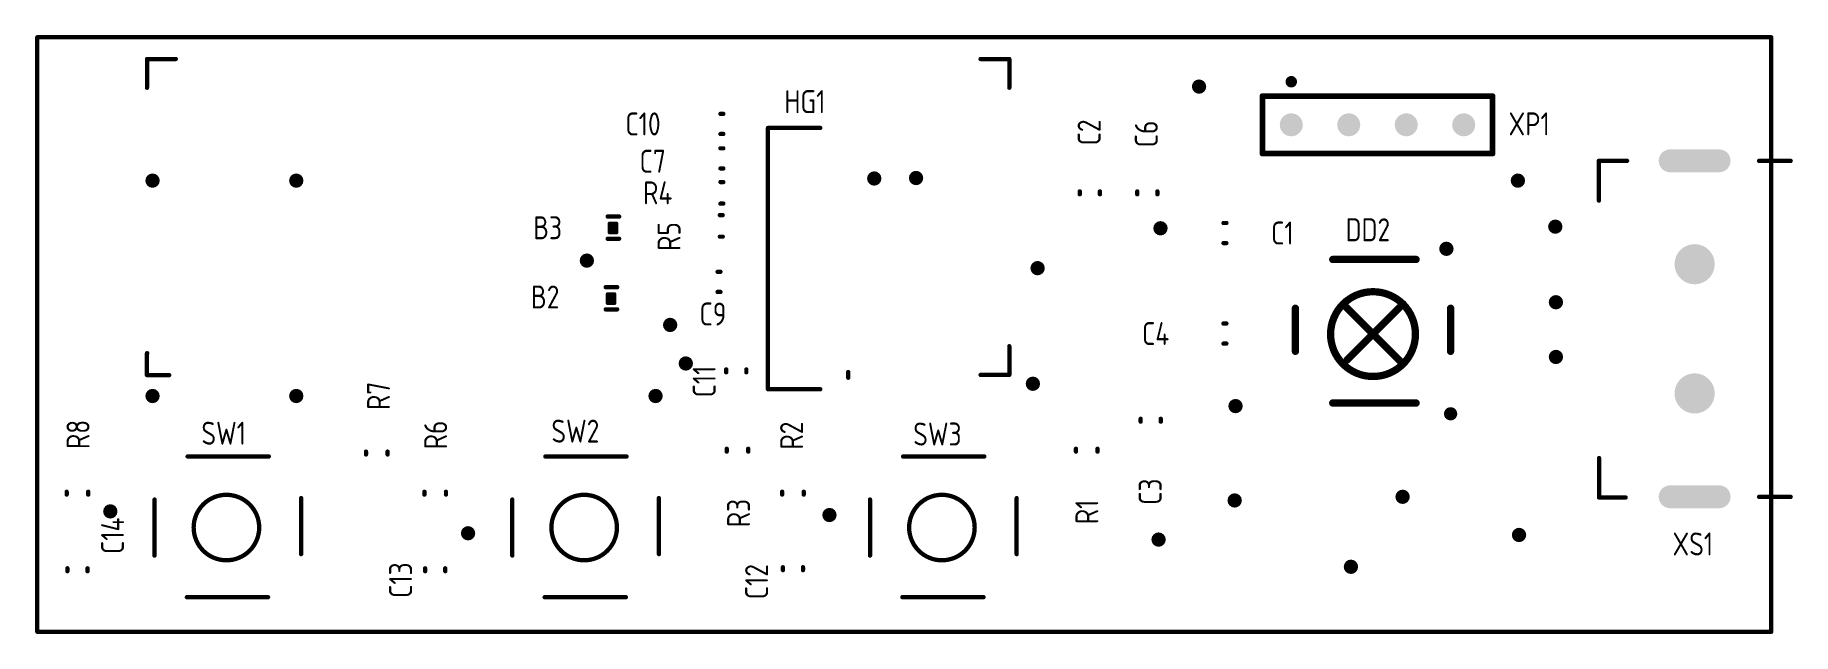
# Model space of a CAD drawing. Header units: millimetres. Extents: x -4.9 to 56.3, y -11.3 to 9.6.
import ezdxf

# ---------------------------------------------------------------- set-up
doc = ezdxf.new("R2010")
doc.units = ezdxf.units.MM
for name, color, linetype in [('Mechanical3', 76, 'Continuous'), ('PadHoleLayer', 156, 'Continuous'), ('TopOverlay', 2, 'Continuous'), ('ViaHoleLayer', 16, 'Continuous')]:
    doc.layers.add(name, color=color, linetype=linetype)
doc.styles.add('GOST type A', font='', dxfattribs={"height": 0.2})
doc.styles.get('GOST type A').set_extended_font_data('GOST type A')

msp = doc.modelspace()

# ---------------------------------------------------------------- hatches: boundary and pattern name
at = {"layer": 'PadHoleLayer'}
h = msp.add_hatch(color=156, dxfattribs=at)
edge = h.paths.add_edge_path()
edge.add_arc((38.808, 6.469), 0.4, 0, 360)
h = msp.add_hatch(color=156, dxfattribs=at)
edge = h.paths.add_edge_path()
edge.add_arc((40.808, 6.469), 0.4, 0, 360)
h = msp.add_hatch(color=156, dxfattribs=at)
edge = h.paths.add_edge_path()
edge.add_arc((42.808, 6.469), 0.4, 0, 360)
h = msp.add_hatch(color=156, dxfattribs=at)
edge = h.paths.add_edge_path()
edge.add_arc((44.808, 6.469), 0.4, 0, 360)
h = msp.add_hatch(color=156, dxfattribs=at)
edge = h.paths.add_edge_path()
edge.add_arc((51.991, 5.215), 0.4, 90, 270)
edge.add_line((51.991, 4.815), (53.691, 4.815))
edge.add_arc((53.691, 5.215), 0.4, 270, 450)
edge.add_line((53.691, 5.615), (51.991, 5.615))
h = msp.add_hatch(color=156, dxfattribs=at)
edge = h.paths.add_edge_path()
edge.add_arc((52.841, 1.615), 0.7, 0, 360)
h = msp.add_hatch(color=156, dxfattribs=at)
edge = h.paths.add_edge_path()
edge.add_arc((52.841, -2.885), 0.7, 0, 360)
h = msp.add_hatch(color=156, dxfattribs=at)
edge = h.paths.add_edge_path()
edge.add_arc((51.991, -6.485), 0.4, 90, 270)
edge.add_line((51.991, -6.885), (53.691, -6.885))
edge.add_arc((53.691, -6.485), 0.4, 270, 450)
edge.add_line((53.691, -6.085), (51.991, -6.085))
at = {"layer": 'ViaHoleLayer'}
h = msp.add_hatch(color=16, dxfattribs=at)
edge = h.paths.add_edge_path()
edge.add_arc((35.6, 7.8), 0.25, 0, 360)
h = msp.add_hatch(color=16, dxfattribs=at)
edge = h.paths.add_edge_path()
edge.add_arc((-0.808, 4.525), 0.25, 0, 360)
h = msp.add_hatch(color=16, dxfattribs=at)
edge = h.paths.add_edge_path()
edge.add_arc((4.192, 4.525), 0.25, 0, 360)
h = msp.add_hatch(color=16, dxfattribs=at)
edge = h.paths.add_edge_path()
edge.add_arc((24.3, 4.6), 0.25, 0, 360)
h = msp.add_hatch(color=16, dxfattribs=at)
edge = h.paths.add_edge_path()
edge.add_arc((25.755, 4.616), 0.25, 0, 360)
h = msp.add_hatch(color=16, dxfattribs=at)
edge = h.paths.add_edge_path()
edge.add_arc((46.692, 4.525), 0.25, 0, 360)
h = msp.add_hatch(color=16, dxfattribs=at)
edge = h.paths.add_edge_path()
edge.add_arc((34.258, 2.866), 0.25, 0, 360)
h = msp.add_hatch(color=16, dxfattribs=at)
edge = h.paths.add_edge_path()
edge.add_arc((47.994, 2.922), 0.25, 0, 360)
h = msp.add_hatch(color=16, dxfattribs=at)
edge = h.paths.add_edge_path()
edge.add_arc((14.302, 1.74), 0.25, 0, 360)
h = msp.add_hatch(color=16, dxfattribs=at)
edge = h.paths.add_edge_path()
edge.add_arc((44.205, 2.151), 0.25, 0, 360)
h = msp.add_hatch(color=16, dxfattribs=at)
edge = h.paths.add_edge_path()
edge.add_arc((29.983, 1.477), 0.25, 0, 360)
h = msp.add_hatch(color=16, dxfattribs=at)
edge = h.paths.add_edge_path()
edge.add_arc((48.015, 0.29), 0.25, 0, 360)
h = msp.add_hatch(color=16, dxfattribs=at)
edge = h.paths.add_edge_path()
edge.add_arc((17.2, -0.5), 0.25, 0, 360)
h = msp.add_hatch(color=16, dxfattribs=at)
edge = h.paths.add_edge_path()
edge.add_arc((17.744, -1.842), 0.25, 0, 360)
h = msp.add_hatch(color=16, dxfattribs=at)
edge = h.paths.add_edge_path()
edge.add_arc((48.015, -1.615), 0.25, 0, 360)
h = msp.add_hatch(color=16, dxfattribs=at)
edge = h.paths.add_edge_path()
edge.add_arc((29.819, -2.548), 0.25, 0, 360)
h = msp.add_hatch(color=16, dxfattribs=at)
edge = h.paths.add_edge_path()
edge.add_arc((-0.808, -2.975), 0.25, 0, 360)
h = msp.add_hatch(color=16, dxfattribs=at)
edge = h.paths.add_edge_path()
edge.add_arc((4.192, -2.975), 0.25, 0, 360)
h = msp.add_hatch(color=16, dxfattribs=at)
edge = h.paths.add_edge_path()
edge.add_arc((16.692, -2.975), 0.25, 0, 360)
h = msp.add_hatch(color=16, dxfattribs=at)
edge = h.paths.add_edge_path()
edge.add_arc((36.869, -3.326), 0.25, 0, 360)
h = msp.add_hatch(color=16, dxfattribs=at)
edge = h.paths.add_edge_path()
edge.add_arc((36.839, -6.612), 0.25, 0, 360)
h = msp.add_hatch(color=16, dxfattribs=at)
edge = h.paths.add_edge_path()
edge.add_arc((42.681, -6.485), 0.25, 0, 360)
h = msp.add_hatch(color=16, dxfattribs=at)
edge = h.paths.add_edge_path()
edge.add_arc((-2.277, -6.993), 0.25, 0, 360)
h = msp.add_hatch(color=16, dxfattribs=at)
edge = h.paths.add_edge_path()
edge.add_arc((22.742, -7.12), 0.25, 0, 360)
h = msp.add_hatch(color=16, dxfattribs=at)
edge = h.paths.add_edge_path()
edge.add_arc((10.169, -7.755), 0.25, 0, 360)
h = msp.add_hatch(color=16, dxfattribs=at)
edge = h.paths.add_edge_path()
edge.add_arc((34.192, -7.975), 0.25, 0, 360)
h = msp.add_hatch(color=16, dxfattribs=at)
edge = h.paths.add_edge_path()
edge.add_arc((46.732, -7.814), 0.25, 0, 360)
h = msp.add_hatch(color=16, dxfattribs=at)
edge = h.paths.add_edge_path()
edge.add_arc((40.883, -8.922), 0.25, 0, 360)

# ---------------------------------------------------------------- linework, layer by layer
at = {"layer": 'Mechanical3', "const_width": 0.15}
for points in [[(-4.817, 9.517), (55.508, 9.517)], [(-4.817, -11.184), (-4.817, 9.517)], [(55.508, -11.184), (55.508, 9.517)], [(-4.817, -11.184), (55.508, -11.184)]]:
    msp.add_lwpolyline(points, dxfattribs=at)
at = {"layer": 'Mechanical3', "const_width": 0.075}
for points in [[(-4.855, 9.517, 1), (-4.78, 9.517, 1)], [(-4.855, 9.517, 1), (-4.78, 9.517, 1)], [(55.47, 9.517, 1), (55.545, 9.517, 1)], [(55.47, 9.517, 1), (55.545, 9.517, 1)], [(-4.855, -11.184, 1), (-4.78, -11.184, 1)], [(-4.855, -11.184, 1), (-4.78, -11.184, 1)], [(55.47, -11.184, 1), (55.545, -11.184, 1)], [(55.47, -11.184, 1), (55.545, -11.184, 1)]]:
    msp.add_lwpolyline(points, format="xyb", close=True, dxfattribs=at)
at = {"layer": 'TopOverlay'}
for points, const_width in [([(-1, 8.76), (0, 8.76)], 0.15), ([(-1, 7.76), (-1, 8.76)], 0.15), ([(28, 8.76), (29, 8.76)], 0.15), ([(29, 7.76), (29, 8.76)], 0.15), ([(37.808, 7.469), (45.808, 7.469)], 0.2), ([(37.808, 5.469), (37.808, 7.469)], 0.2), ([(45.808, 5.469), (45.808, 7.469)], 0.2), ([(18.95, 6.85), (19.05, 6.85)], 0.15), ([(18.95, 6.15), (19.05, 6.15)], 0.15), ([(20.603, -2.74), (20.603, 6.36)], 0.15), ([(20.603, 6.36), (22.424, 6.36)], 0.15), ([(18.95, 5.65), (19.05, 5.65)], 0.15), ([(37.808, 5.469), (45.808, 5.469)], 0.2), ([(18.95, 4.95), (19.05, 4.95)], 0.15), ([(49.508, 5.215), (50.491, 5.215)], 0.15), ([(49.508, 3.83), (49.508, 5.215)], 0.15), ([(55.083, 5.213), (56.183, 5.213)], 0.15), ([(18.95, 4.475), (19.05, 4.475)], 0.15), ([(18.95, 3.725), (19.05, 3.725)], 0.15), ([(31.45, 4.05), (31.45, 4.15)], 0.15), ([(32.15, 4.05), (32.15, 4.15)], 0.15), ([(33.45, 4.05), (33.45, 4.15)], 0.15), ([(34.15, 4.05), (34.15, 4.15)], 0.15), ([(15.025, 3.275), (15.425, 3.275)], 0.15), ([(15.1, 2.725), (15.1, 3.025)], 0.15), ([(15.125, 3.025), (15.225, 2.8)], 0.15), ([(15.125, 3.025), (15.325, 3.025)], 0.15), ([(15.325, 2.725), (15.325, 3.025)], 0.15), ([(18.928, 3.324), (19.028, 3.324)], 0.15), ([(36.45, 3.05), (36.55, 3.05)], 0.15), ([(15.025, 2.5), (15.425, 2.5)], 0.15), ([(15.1, 2.725), (15.325, 2.725)], 0.15), ([(15.225, 2.75), (15.225, 2.925)], 0.15), ([(15.225, 2.8), (15.225, 2.925)], 0.15), ([(18.928, 2.574), (19.028, 2.574)], 0.15), ([(36.45, 2.35), (36.55, 2.35)], 0.15), ([(40.252, 1.781), (43.152, 1.781)], 0.254), ([(18.85, 1.35), (18.95, 1.35)], 0.15), ([(14.957, 0.816), (15.357, 0.816)], 0.15), ([(15.032, 0.266), (15.032, 0.566)], 0.15), ([(15.057, 0.566), (15.157, 0.341)], 0.15), ([(15.057, 0.566), (15.257, 0.566)], 0.15), ([(15.257, 0.266), (15.257, 0.566)], 0.15), ([(18.85, 0.65), (18.95, 0.65)], 0.15), ([(14.957, 0.041), (15.357, 0.041)], 0.15), ([(15.032, 0.266), (15.257, 0.266)], 0.15), ([(15.157, 0.291), (15.157, 0.466)], 0.15), ([(15.157, 0.341), (15.157, 0.466)], 0.15), ([(38.952, -1.419), (38.952, 0.081)], 0.254), ([(40.702, 0.131), (42.652, -1.819)], 0.254), ([(40.752, -1.719), (42.702, 0.231)], 0.254), ([(44.352, -1.419), (44.352, 0.081)], 0.254), ([(36.45, -0.45), (36.55, -0.45)], 0.15), ([(29, -2.24), (29, -1.24)], 0.15), ([(36.45, -1.15), (36.55, -1.15)], 0.15), ([(-1.002, -2.248), (-1.002, -1.486)], 0.15), ([(-1.002, -1.486), (-0.991, -1.486)], 0.15), ([(-1.002, -2.248), (-0.229, -2.248)], 0.15), ([(19.15, -2.15), (19.15, -2.05)], 0.15), ([(19.85, -2.15), (19.85, -2.05)], 0.15), ([(23.394, -2.34), (23.394, -2.14)], 0.15), ([(28, -2.24), (29, -2.24)], 0.15), ([(20.603, -2.74), (22.424, -2.74)], 0.15), ([(40.252, -3.219), (43.152, -3.219)], 0.254), ([(33.568, -3.868), (33.568, -3.768)], 0.15), ([(34.268, -3.868), (34.268, -3.768)], 0.15), ([(6.619, -5.011), (6.619, -4.911)], 0.15), ([(7.369, -5.011), (7.369, -4.911)], 0.15), ([(19.167, -4.911), (19.167, -4.811)], 0.15), ([(19.917, -4.911), (19.917, -4.811)], 0.15), ([(31.318, -4.911), (31.318, -4.811)], 0.15), ([(32.068, -4.911), (32.068, -4.811)], 0.15), ([(0.412, -5.081), (3.237, -5.081)], 0.15), ([(12.858, -5.081), (15.683, -5.081)], 0.15), ([(25.304, -5.081), (28.129, -5.081)], 0.15), ([(49.516, -6.51), (49.516, -5.135)], 0.15), ([(-3.795, -6.408), (-3.795, -6.308)], 0.15), ([(-3.045, -6.408), (-3.045, -6.308)], 0.15), ([(-0.738, -8.531), (-0.738, -6.581)], 0.15), ([(4.362, -8.481), (4.362, -6.531)], 0.15), ([(8.651, -6.408), (8.651, -6.308)], 0.15), ([(9.401, -6.408), (9.401, -6.308)], 0.15), ([(11.708, -8.531), (11.708, -6.581)], 0.15), ([(16.808, -8.481), (16.808, -6.531)], 0.15), ([(21.097, -6.408), (21.097, -6.308)], 0.15), ([(21.847, -6.408), (21.847, -6.308)], 0.15), ([(24.154, -8.531), (24.154, -6.581)], 0.15), ([(29.254, -8.481), (29.254, -6.531)], 0.15), ([(49.516, -6.51), (50.441, -6.51)], 0.15), ([(55.083, -6.487), (56.183, -6.487)], 0.15), ([(-3.77, -9.075), (-3.77, -8.975)], 0.15), ([(-3.07, -9.075), (-3.07, -8.975)], 0.15), ([(8.676, -9.075), (8.676, -8.975)], 0.15), ([(9.376, -9.075), (9.376, -8.975)], 0.15), ([(21.122, -9.038), (21.122, -8.938)], 0.15), ([(21.822, -9.038), (21.822, -8.938)], 0.15), ([(0.387, -9.981), (3.212, -9.981)], 0.15), ([(12.833, -9.981), (15.658, -9.981)], 0.15), ([(25.279, -9.981), (28.104, -9.981)], 0.15)]:
    msp.add_lwpolyline(points, dxfattribs=dict(at, const_width=const_width))
for points, const_width in [([(-1.038, 8.76, 1), (-0.963, 8.76, 1)], 0.075), ([(-1.038, 8.76, 1), (-0.963, 8.76, 1)], 0.075), ([(-0.038, 8.76, 1), (0.037, 8.76, 1)], 0.075), ([(27.962, 8.76, 1), (28.037, 8.76, 1)], 0.075), ([(28.962, 8.76, 1), (29.037, 8.76, 1)], 0.075), ([(28.962, 8.76, 1), (29.037, 8.76, 1)], 0.075), ([(38.908, 7.969, 1), (38.708, 7.969, 1)], 0.2), ([(38.658, 7.969, 1), (38.758, 7.969, 1)], 0.1), ([(38.858, 7.969, 1), (38.958, 7.969, 1)], 0.1), ([(-1.038, 7.76, 1), (-0.963, 7.76, 1)], 0.075), ([(28.962, 7.76, 1), (29.037, 7.76, 1)], 0.075), ([(37.758, 7.469, 1), (37.858, 7.469, 1)], 0.1), ([(37.758, 7.469, 1), (37.858, 7.469, 1)], 0.1), ([(45.758, 7.469, 1), (45.858, 7.469, 1)], 0.1), ([(45.758, 7.469, 1), (45.858, 7.469, 1)], 0.1), ([(18.912, 6.85, 1), (18.987, 6.85, 1)], 0.075), ([(19.012, 6.85, 1), (19.087, 6.85, 1)], 0.075), ([(18.912, 6.15, 1), (18.987, 6.15, 1)], 0.075), ([(19.012, 6.15, 1), (19.087, 6.15, 1)], 0.075), ([(20.565, 6.36, 1), (20.64, 6.36, 1)], 0.075), ([(20.565, 6.36, 1), (20.64, 6.36, 1)], 0.075), ([(22.386, 6.36, 1), (22.461, 6.36, 1)], 0.075), ([(18.912, 5.65, 1), (18.987, 5.65, 1)], 0.075), ([(19.012, 5.65, 1), (19.087, 5.65, 1)], 0.075), ([(37.758, 5.469, 1), (37.858, 5.469, 1)], 0.1), ([(37.758, 5.469, 1), (37.858, 5.469, 1)], 0.1), ([(45.758, 5.469, 1), (45.858, 5.469, 1)], 0.1), ([(45.758, 5.469, 1), (45.858, 5.469, 1)], 0.1), ([(18.912, 4.95, 1), (18.987, 4.95, 1)], 0.075), ([(19.012, 4.95, 1), (19.087, 4.95, 1)], 0.075), ([(49.471, 5.215, 1), (49.546, 5.215, 1)], 0.075), ([(49.471, 5.215, 1), (49.546, 5.215, 1)], 0.075), ([(50.453, 5.215, 1), (50.528, 5.215, 1)], 0.075), ([(55.045, 5.213, 1), (55.12, 5.213, 1)], 0.075), ([(56.145, 5.213, 1), (56.22, 5.213, 1)], 0.075), ([(18.912, 4.475, 1), (18.987, 4.475, 1)], 0.075), ([(19.012, 4.475, 1), (19.087, 4.475, 1)], 0.075), ([(18.912, 3.725, 1), (18.987, 3.725, 1)], 0.075), ([(19.012, 3.725, 1), (19.087, 3.725, 1)], 0.075), ([(31.413, 4.15, 1), (31.488, 4.15, 1)], 0.075), ([(31.413, 4.05, 1), (31.488, 4.05, 1)], 0.075), ([(32.112, 4.15, 1), (32.187, 4.15, 1)], 0.075), ([(32.112, 4.05, 1), (32.187, 4.05, 1)], 0.075), ([(33.413, 4.15, 1), (33.488, 4.15, 1)], 0.075), ([(33.413, 4.05, 1), (33.488, 4.05, 1)], 0.075), ([(34.112, 4.15, 1), (34.188, 4.15, 1)], 0.075), ([(34.112, 4.05, 1), (34.188, 4.05, 1)], 0.075), ([(49.471, 3.83, 1), (49.546, 3.83, 1)], 0.075), ([(14.988, 3.275, 1), (15.062, 3.275, 1)], 0.075), ([(15.062, 3.025, 1), (15.138, 3.025, 1)], 0.075), ([(15.088, 3.025, 1), (15.163, 3.025, 1)], 0.075), ([(15.088, 3.025, 1), (15.163, 3.025, 1)], 0.075), ([(15.288, 3.025, 1), (15.363, 3.025, 1)], 0.075), ([(15.288, 3.025, 1), (15.363, 3.025, 1)], 0.075), ([(15.387, 3.275, 1), (15.462, 3.275, 1)], 0.075), ([(18.89, 3.324, 1), (18.965, 3.324, 1)], 0.075), ([(18.99, 3.324, 1), (19.065, 3.324, 1)], 0.075), ([(36.413, 3.05, 1), (36.488, 3.05, 1)], 0.075), ([(36.513, 3.05, 1), (36.588, 3.05, 1)], 0.075), ([(14.988, 2.5, 1), (15.062, 2.5, 1)], 0.075), ([(15.062, 2.725, 1), (15.138, 2.725, 1)], 0.075), ([(15.062, 2.725, 1), (15.138, 2.725, 1)], 0.075), ([(15.188, 2.925, 1), (15.263, 2.925, 1)], 0.075), ([(15.188, 2.925, 1), (15.263, 2.925, 1)], 0.075), ([(15.188, 2.8, 1), (15.263, 2.8, 1)], 0.075), ([(15.188, 2.8, 1), (15.263, 2.8, 1)], 0.075), ([(15.188, 2.75, 1), (15.263, 2.75, 1)], 0.075), ([(15.288, 2.725, 1), (15.363, 2.725, 1)], 0.075), ([(15.288, 2.725, 1), (15.363, 2.725, 1)], 0.075), ([(15.387, 2.5, 1), (15.462, 2.5, 1)], 0.075), ([(18.89, 2.574, 1), (18.965, 2.574, 1)], 0.075), ([(18.99, 2.574, 1), (19.065, 2.574, 1)], 0.075), ([(36.413, 2.35, 1), (36.488, 2.35, 1)], 0.075), ([(36.513, 2.35, 1), (36.588, 2.35, 1)], 0.075), ([(40.188, 1.781, 1), (40.315, 1.781, 1)], 0.127), ([(43.088, 1.781, 1), (43.215, 1.781, 1)], 0.127), ([(18.812, 1.35, 1), (18.888, 1.35, 1)], 0.075), ([(18.912, 1.35, 1), (18.987, 1.35, 1)], 0.075), ([(14.92, 0.816, 1), (14.995, 0.816, 1)], 0.075), ([(14.995, 0.566, 1), (15.07, 0.566, 1)], 0.075), ([(15.02, 0.566, 1), (15.095, 0.566, 1)], 0.075), ([(15.02, 0.566, 1), (15.095, 0.566, 1)], 0.075), ([(15.22, 0.566, 1), (15.295, 0.566, 1)], 0.075), ([(15.22, 0.566, 1), (15.295, 0.566, 1)], 0.075), ([(15.32, 0.816, 1), (15.395, 0.816, 1)], 0.075), ([(18.812, 0.65, 1), (18.888, 0.65, 1)], 0.075), ([(18.912, 0.65, 1), (18.987, 0.65, 1)], 0.075), ([(43.128, -0.819, 1), (40.176, -0.819, 1)], 0.254), ([(14.92, 0.041, 1), (14.995, 0.041, 1)], 0.075), ([(14.995, 0.266, 1), (15.07, 0.266, 1)], 0.075), ([(14.995, 0.266, 1), (15.07, 0.266, 1)], 0.075), ([(15.12, 0.466, 1), (15.195, 0.466, 1)], 0.075), ([(15.12, 0.466, 1), (15.195, 0.466, 1)], 0.075), ([(15.12, 0.341, 1), (15.195, 0.341, 1)], 0.075), ([(15.12, 0.341, 1), (15.195, 0.341, 1)], 0.075), ([(15.12, 0.291, 1), (15.195, 0.291, 1)], 0.075), ([(15.22, 0.266, 1), (15.295, 0.266, 1)], 0.075), ([(15.22, 0.266, 1), (15.295, 0.266, 1)], 0.075), ([(15.32, 0.041, 1), (15.395, 0.041, 1)], 0.075), ([(38.888, 0.081, 1), (39.015, 0.081, 1)], 0.127), ([(40.638, 0.131, 1), (40.765, 0.131, 1)], 0.127), ([(42.638, 0.231, 1), (42.765, 0.231, 1)], 0.127), ([(44.288, 0.081, 1), (44.415, 0.081, 1)], 0.127), ([(36.413, -0.45, 1), (36.488, -0.45, 1)], 0.075), ([(36.513, -0.45, 1), (36.588, -0.45, 1)], 0.075), ([(28.962, -1.24, 1), (29.037, -1.24, 1)], 0.075), ([(36.413, -1.15, 1), (36.488, -1.15, 1)], 0.075), ([(36.513, -1.15, 1), (36.588, -1.15, 1)], 0.075), ([(40.112, -0.819, 1), (40.239, -0.819, 1)], 0.127), ([(43.065, -0.819, 1), (43.192, -0.819, 1)], 0.127), ([(-1.04, -1.486, 1), (-0.965, -1.486, 1)], 0.075), ([(-1.04, -1.486, 1), (-0.965, -1.486, 1)], 0.075), ([(-1.029, -1.486, 1), (-0.954, -1.486, 1)], 0.075), ([(38.888, -1.419, 1), (39.015, -1.419, 1)], 0.127), ([(40.688, -1.719, 1), (40.815, -1.719, 1)], 0.127), ([(42.588, -1.819, 1), (42.715, -1.819, 1)], 0.127), ([(44.288, -1.419, 1), (44.415, -1.419, 1)], 0.127), ([(-1.04, -2.248, 1), (-0.965, -2.248, 1)], 0.075), ([(-1.04, -2.248, 1), (-0.965, -2.248, 1)], 0.075), ([(-0.267, -2.248, 1), (-0.192, -2.248, 1)], 0.075), ([(19.112, -2.05, 1), (19.188, -2.05, 1)], 0.075), ([(19.112, -2.15, 1), (19.188, -2.15, 1)], 0.075), ([(19.812, -2.05, 1), (19.887, -2.05, 1)], 0.075), ([(19.812, -2.15, 1), (19.887, -2.15, 1)], 0.075), ([(23.356, -2.14, 1), (23.431, -2.14, 1)], 0.075), ([(23.356, -2.34, 1), (23.431, -2.34, 1)], 0.075), ([(27.962, -2.24, 1), (28.037, -2.24, 1)], 0.075), ([(28.962, -2.24, 1), (29.037, -2.24, 1)], 0.075), ([(28.962, -2.24, 1), (29.037, -2.24, 1)], 0.075), ([(20.565, -2.74, 1), (20.64, -2.74, 1)], 0.075), ([(20.565, -2.74, 1), (20.64, -2.74, 1)], 0.075), ([(22.386, -2.74, 1), (22.461, -2.74, 1)], 0.075), ([(40.188, -3.219, 1), (40.315, -3.219, 1)], 0.127), ([(43.088, -3.219, 1), (43.215, -3.219, 1)], 0.127), ([(44.455, -3.594, 1), (44.249, -3.594, 1)], 0.254), ([(44.185, -3.594, 1), (44.312, -3.594, 1)], 0.127), ([(44.392, -3.594, 1), (44.519, -3.594, 1)], 0.127), ([(33.53, -3.768, 1), (33.605, -3.768, 1)], 0.075), ([(33.53, -3.868, 1), (33.605, -3.868, 1)], 0.075), ([(34.23, -3.768, 1), (34.305, -3.768, 1)], 0.075), ([(34.23, -3.868, 1), (34.305, -3.868, 1)], 0.075), ([(6.581, -4.911, 1), (6.656, -4.911, 1)], 0.075), ([(7.331, -4.911, 1), (7.406, -4.911, 1)], 0.075), ([(19.129, -4.811, 1), (19.204, -4.811, 1)], 0.075), ([(19.129, -4.911, 1), (19.204, -4.911, 1)], 0.075), ([(19.879, -4.811, 1), (19.954, -4.811, 1)], 0.075), ([(19.879, -4.911, 1), (19.954, -4.911, 1)], 0.075), ([(31.28, -4.811, 1), (31.355, -4.811, 1)], 0.075), ([(31.28, -4.911, 1), (31.355, -4.911, 1)], 0.075), ([(32.03, -4.811, 1), (32.105, -4.811, 1)], 0.075), ([(32.03, -4.911, 1), (32.105, -4.911, 1)], 0.075), ([(0.374, -5.081, 1), (0.449, -5.081, 1)], 0.075), ([(3.199, -5.081, 1), (3.274, -5.081, 1)], 0.075), ([(6.581, -5.011, 1), (6.656, -5.011, 1)], 0.075), ([(7.331, -5.011, 1), (7.406, -5.011, 1)], 0.075), ([(12.82, -5.081, 1), (12.895, -5.081, 1)], 0.075), ([(15.645, -5.081, 1), (15.72, -5.081, 1)], 0.075), ([(25.266, -5.081, 1), (25.341, -5.081, 1)], 0.075), ([(28.091, -5.081, 1), (28.166, -5.081, 1)], 0.075), ([(49.478, -5.135, 1), (49.553, -5.135, 1)], 0.075), ([(-3.833, -6.308, 1), (-3.758, -6.308, 1)], 0.075), ([(-3.833, -6.408, 1), (-3.758, -6.408, 1)], 0.075), ([(-3.083, -6.308, 1), (-3.008, -6.308, 1)], 0.075), ([(-3.083, -6.408, 1), (-3.008, -6.408, 1)], 0.075), ([(-0.776, -6.581, 1), (-0.701, -6.581, 1)], 0.075), ([(2.902, -7.556, 1), (0.622, -7.556, 1)], 0.15), ([(4.324, -6.531, 1), (4.399, -6.531, 1)], 0.075), ([(8.613, -6.308, 1), (8.688, -6.308, 1)], 0.075), ([(8.613, -6.408, 1), (8.688, -6.408, 1)], 0.075), ([(9.363, -6.308, 1), (9.438, -6.308, 1)], 0.075), ([(9.363, -6.408, 1), (9.438, -6.408, 1)], 0.075), ([(11.67, -6.581, 1), (11.745, -6.581, 1)], 0.075), ([(15.348, -7.556, 1), (13.068, -7.556, 1)], 0.15), ([(16.77, -6.531, 1), (16.845, -6.531, 1)], 0.075), ([(21.059, -6.308, 1), (21.134, -6.308, 1)], 0.075), ([(21.059, -6.408, 1), (21.134, -6.408, 1)], 0.075), ([(21.809, -6.308, 1), (21.884, -6.308, 1)], 0.075), ([(21.809, -6.408, 1), (21.884, -6.408, 1)], 0.075), ([(24.116, -6.581, 1), (24.191, -6.581, 1)], 0.075), ([(27.794, -7.556, 1), (25.514, -7.556, 1)], 0.15), ([(29.216, -6.531, 1), (29.291, -6.531, 1)], 0.075), ([(49.478, -6.51, 1), (49.553, -6.51, 1)], 0.075), ([(49.478, -6.51, 1), (49.553, -6.51, 1)], 0.075), ([(50.403, -6.51, 1), (50.478, -6.51, 1)], 0.075), ([(55.045, -6.487, 1), (55.12, -6.487, 1)], 0.075), ([(56.145, -6.487, 1), (56.22, -6.487, 1)], 0.075), ([(0.584, -7.556, 1), (0.659, -7.556, 1)], 0.075), ([(2.865, -7.556, 1), (2.94, -7.556, 1)], 0.075), ([(13.03, -7.556, 1), (13.105, -7.556, 1)], 0.075), ([(15.311, -7.556, 1), (15.386, -7.556, 1)], 0.075), ([(25.476, -7.556, 1), (25.551, -7.556, 1)], 0.075), ([(27.757, -7.556, 1), (27.832, -7.556, 1)], 0.075), ([(-0.776, -8.531, 1), (-0.701, -8.531, 1)], 0.075), ([(4.324, -8.481, 1), (4.399, -8.481, 1)], 0.075), ([(11.67, -8.531, 1), (11.745, -8.531, 1)], 0.075), ([(16.77, -8.481, 1), (16.845, -8.481, 1)], 0.075), ([(24.116, -8.531, 1), (24.191, -8.531, 1)], 0.075), ([(29.216, -8.481, 1), (29.291, -8.481, 1)], 0.075), ([(-3.808, -8.975, 1), (-3.733, -8.975, 1)], 0.075), ([(-3.808, -9.075, 1), (-3.733, -9.075, 1)], 0.075), ([(-3.108, -8.975, 1), (-3.033, -8.975, 1)], 0.075), ([(-3.108, -9.075, 1), (-3.033, -9.075, 1)], 0.075), ([(8.638, -8.975, 1), (8.713, -8.975, 1)], 0.075), ([(8.638, -9.075, 1), (8.713, -9.075, 1)], 0.075), ([(9.338, -8.975, 1), (9.413, -8.975, 1)], 0.075), ([(9.338, -9.075, 1), (9.413, -9.075, 1)], 0.075), ([(21.084, -8.938, 1), (21.159, -8.938, 1)], 0.075), ([(21.084, -9.038, 1), (21.159, -9.038, 1)], 0.075), ([(21.784, -8.938, 1), (21.859, -8.938, 1)], 0.075), ([(21.784, -9.038, 1), (21.859, -9.038, 1)], 0.075), ([(0.349, -9.981, 1), (0.424, -9.981, 1)], 0.075), ([(3.174, -9.981, 1), (3.249, -9.981, 1)], 0.075), ([(12.795, -9.981, 1), (12.87, -9.981, 1)], 0.075), ([(15.62, -9.981, 1), (15.695, -9.981, 1)], 0.075), ([(25.241, -9.981, 1), (25.316, -9.981, 1)], 0.075), ([(28.066, -9.981, 1), (28.141, -9.981, 1)], 0.075)]:
    msp.add_lwpolyline(points, format="xyb", close=True, dxfattribs=dict(at, const_width=const_width))

# ---------------------------------------------------------------- texts
at = {"layer": 'TopOverlay', "style": 'GOST type A'}
for s, p in [('HG1', (21.174, 6.875)), ('C10', (15.642, 6.1)), ('XP1', (46.366, 6.101)), ('C7', (16.135, 4.8)), ('R4', (16.258, 3.7)), ('B3', (12.435, 2.483)), ('DD2', (40.697, 2.414)), ('B2', (12.357, 0.073)), ('C9', (18.22, -0.52)), ('SW1', (0.893, -4.67)), ('SW2', (13.068, -4.598)), ('SW3', (25.657, -4.7)), ('XS1', (52.071, -8.528))]:
    msp.add_text(s, height=0.8, dxfattribs=at).set_placement(p)
for s, rotation, p in [('C2', 90, (32.176, 5.752)), ('C6', 90, (34.166, 5.684)), ('C1', 360, (38.107, 2.3)), ('R5', 90, (17.561, 2.078)), ('C4', 360, (33.616, -1.2)), ('C11', 90, (18.784, -3.024)), ('R7', 90, (7.453, -3.462)), ('R8', 90, (-3, -4.823)), ('R6', 90, (9.442, -4.832)), ('R2', 90, (21.825, -4.84)), ('C3', 90, (34.3, -6.765)), ('R3', 90, (19.979, -7.544)), ('R1', 90, (32.097, -7.438)), ('C14', 90, (-1.8, -8.477)), ('C13', 90, (8.221, -10.007)), ('C12', 90, (20.608, -10.054))]:
    msp.add_text(s, height=0.8, rotation=rotation, dxfattribs=at).set_placement(p)

doc.saveas('drawing.dxf')
